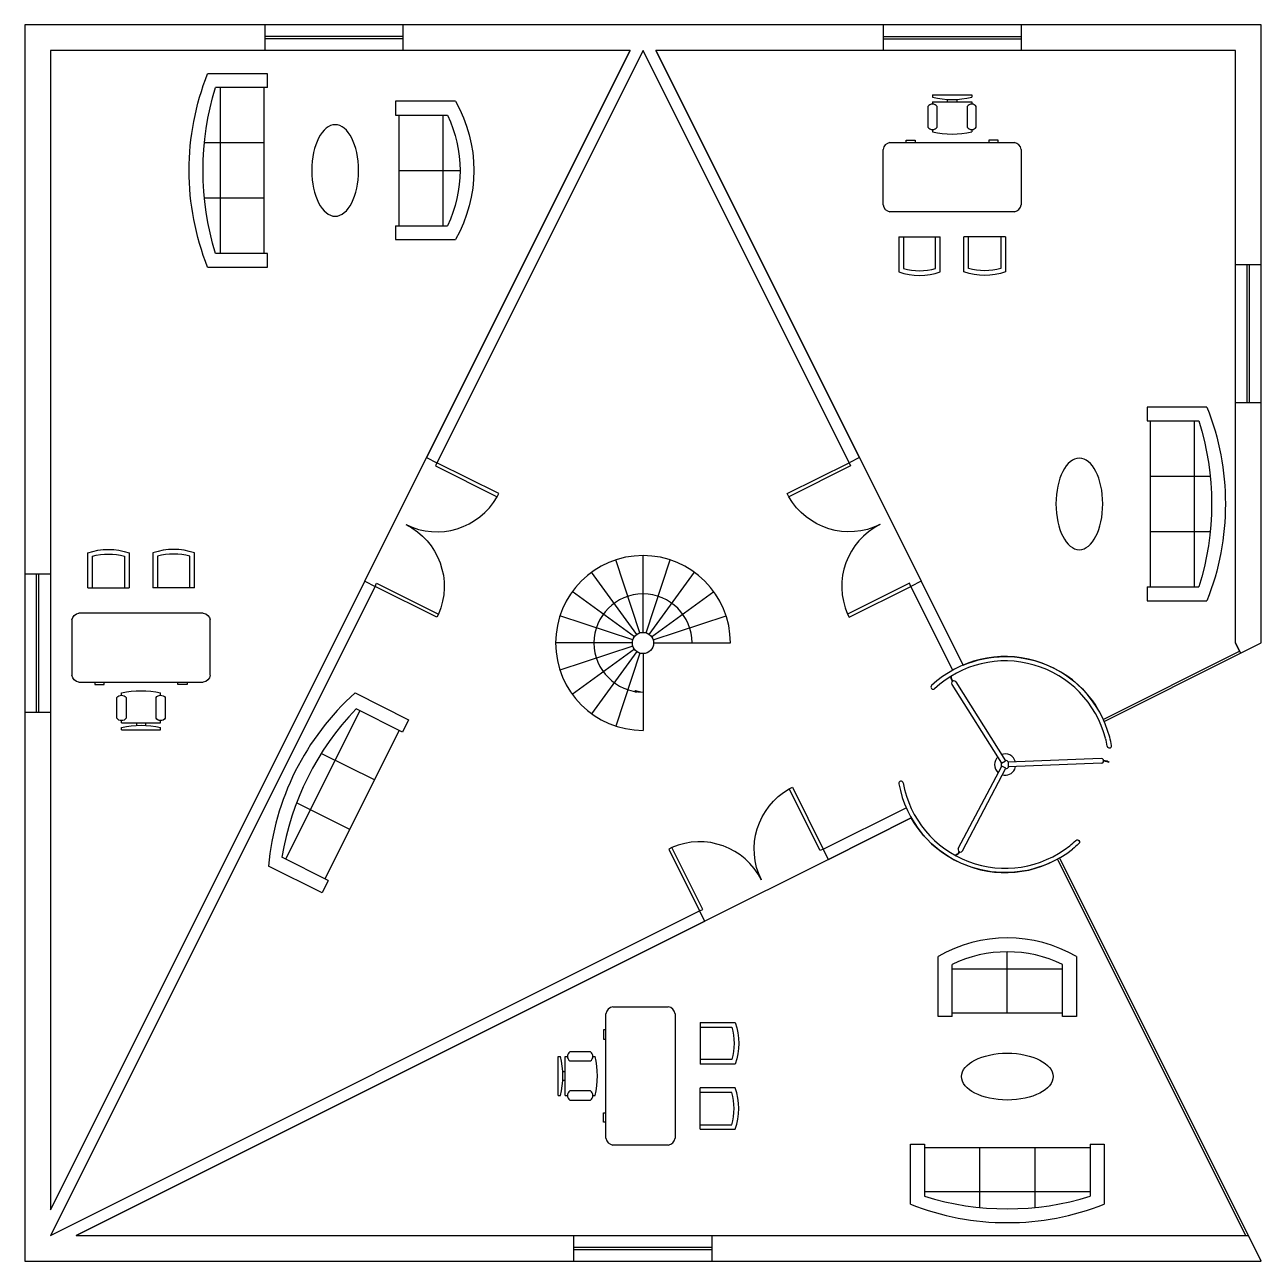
# Model space of a CAD drawing. Header units: inches. Extents: x 0 to 537, y 0 to 537.
import ezdxf

# ---------------------------------------------------------------- set-up
doc = ezdxf.new("R2010")
doc.units = ezdxf.units.IN
doc.header["$MEASUREMENT"] = 0
for name, color, linetype, lineweight in [('Area', 6, 'Continuous', 30), ('Furniture', 140, 'Continuous', 30), ('Glass', 160, 'Continuous', 30), ('Stair', 40, 'Continuous', 30), ('Wall', 1, 'Continuous', 30)]:
    doc.layers.add(name, color=color, linetype=linetype, lineweight=lineweight)
doc.layers.add('Door', color=114, linetype='Continuous')

# ---------------------------------------------------------------- blocks, each defined once
blk = doc.blocks.new('RevolvingDoor')
at = {"layer": 'Door'}
for p, q in [((-15.68, 38.73), (-1.4, 0.86)), ((-14.67, 40.1), (-15.44, 39.8)), ((-15.29, 42.32, 0), (-15.11, 42.26, 0)), ((-13.79, 39.44), (0.49, 1.57)), ((-1.4, 0.86), (0.49, 1.57)), ((1.44, 0.79), (1.12, -1.21)), ((41.38, -5.79), (1.44, 0.79)), ((-27.27, -31.66), (-1.6, -0.36)), ((-25.7, -32.94), (-0.04, -1.64)), ((-0.04, -1.64), (-1.6, -0.36)), ((41.05, -7.78), (1.12, -1.21)), ((42.06, -7.34), (42.19, -6.53)), ((44.3, -7.92, 0), (44.16, -8.05, 0)), ((-29.01, -34.4, 0), (-29.05, -34.22, 0)), ((-27.39, -32.75), (-26.75, -33.28))]:
    blk.add_line(p, q, dxfattribs=at)
for points in [[(-21.56, 39.49, 1), (-22.45, 41.14, 0.019515), (-25.6, 39.28)], [(21.56, 39.49, -1), (22.45, 41.14, -0.019515), (25.6, 39.28)]]:
    blk.add_lwpolyline(points, format="xyb", dxfattribs=at)
for centre, radius, start, end in [((-0.01, 0), 46.87, 123.0904, 241.3861), ((0, 0.01), 45, 123.1076, 241.3736), ((-0.13, -0.08), 45, 118.4328, 122.9048), ((-14.73, 39.09), 1.01, 134.8674, 200.6506), ((-14.73, 39.09), 1.01, 20.6506, 86.4338), ((0.13, -0.08), 45, 57.0952, 61.5672), ((0, 0.01), 45, 298.6264, 56.8924), ((0.01, 0), 46.87, 298.6139, 56.9096), ((0, 0), 4.62, 173.015, 218.015), ((0, 0), 4.62, 123.2862, 173.015), ((0, 0), 1.8, 144.7899, 196.5113), ((0, 0), 4.62, 83.015, 98.015), ((0, 0), 1.8, 24.7899, 76.5113), ((0, 0), 4.62, 3.2862, 83.015), ((0, 0), 4.62, 243.2862, 288.2862), ((0, 0), 1.8, 264.7899, 316.5113), ((0, 0), 4.62, 288.2862, 338.015), ((41.22, -6.79), 1.01, 260.6506, 326.4338), ((41.22, -6.79), 1.01, 14.8674, 80.6506), ((-26.49, -32.3), 1.01, 140.6506, 206.4338), ((-26.49, -32.3), 1.01, 254.8674, 320.6506), ((-22.01, -40.32), 0.937, 241.5672, 61.5672), ((22.01, -40.32), 0.937, 118.4328, 298.4328)]:
    blk.add_arc(centre, radius, start, end, dxfattribs=at)
for points, knots in [([(-15.15, 39.92, 0), (-15.16, 39.95, 0), (-15.17, 39.99, 0), (-15.33, 40.39, 0), (-15.45, 40.77, 0), (-15.49, 41.35, 0), (-15.47, 41.54, 0), (-15.41, 41.91, 0), (-15.36, 42.09, 0), (-15.3, 42.28, 0), (-15.3, 42.3, 0), (-15.29, 42.32, 0)], [0.454705, 0.454705, 0.454705, 0.454705, 0.561512, 0.561512, 1.684535, 1.684535, 2.21588, 2.21588, 2.747224, 2.747224, 2.807617, 2.807617, 2.807617, 2.807617]), ([(-14.97, 39.98, 0), (-15.16, 40.47, 0), (-15.4, 41.23, 0), (-15.2, 41.99, 0), (-15.11, 42.26, 0)], [0.451555, 0.451555, 0.451555, 0.451555, 1.962237, 2.807618, 2.807618, 2.807618, 2.807618]), ([(42.11, -7.03, 0), (42.63, -7.1, 0), (43.4, -7.28, 0), (43.96, -7.83, 0), (44.16, -8.05, 0)], [0.451555, 0.451555, 0.451555, 0.451555, 1.962237, 2.807618, 2.807618, 2.807618, 2.807618]), ([(42.14, -6.84, 0), (42.18, -6.85, 0), (42.22, -6.85, 0), (42.64, -6.92, 0), (43.03, -7.01, 0), (43.55, -7.26, 0), (43.71, -7.37, 0), (44, -7.6, 0), (44.13, -7.74, 0), (44.27, -7.89, 0), (44.28, -7.9, 0), (44.3, -7.92, 0)], [0.454705, 0.454705, 0.454705, 0.454705, 0.561512, 0.561512, 1.684535, 1.684535, 2.21588, 2.21588, 2.747224, 2.747224, 2.807617, 2.807617, 2.807617, 2.807617]), ([(-27.14, -32.95, 0), (-27.47, -33.36, 0), (-28.01, -33.95, 0), (-28.77, -34.16, 0), (-29.05, -34.22, 0)], [0.451555, 0.451555, 0.451555, 0.451555, 1.962237, 2.807618, 2.807618, 2.807618, 2.807618]), ([(-27, -33.07, 0), (-27.02, -33.1, 0), (-27.04, -33.13, 0), (-27.32, -33.47, 0), (-27.59, -33.76, 0), (-28.07, -34.08, 0), (-28.24, -34.17, 0), (-28.59, -34.3, 0), (-28.77, -34.35, 0), (-28.97, -34.39, 0), (-28.99, -34.4, 0), (-29.01, -34.4, 0)], [0.454705, 0.454705, 0.454705, 0.454705, 0.561512, 0.561512, 1.684535, 1.684535, 2.21588, 2.21588, 2.747224, 2.747224, 2.807617, 2.807617, 2.807617, 2.807617])]:
    blk.add_open_spline(points, degree=3, knots=knots, dxfattribs=at)
blk = doc.blocks.new('Door')
blk.add_lwpolyline([(0, 0), (1.5, 0), (1.5, 30), (0, 30)], close=True)
blk.add_arc((-0.07, -0.03), 30.07, 0.0552, 87.0072)
blk = doc.blocks.new('Sofa - Roundback 7 ft.')
at = {"linetype": 'Continuous'}
for p, q in [((-12.00002, -32.4421), (-12.00003, -6.5971)), ((11.99997, -32.4421), (11.99998, -6.5971)), ((-36.000027, -34), (-36.000027, -11.4696)), ((-35.999844, -13.3819), (35.9998, -13.3819)), ((35.99998, -34), (35.99998, -11.4696)), ((-36.000027, -32.4421), (35.99998, -32.4421))]:
    blk.add_line(p, q, dxfattribs=at)
for points in [[(-36.000027, -34), (-42.000027, -34), (-42.000027, -8)], [(41.99998, -8), (41.99998, -34), (35.99998, -34)]]:
    blk.add_lwpolyline(points, dxfattribs=at)
for centre, radius, start, end in [((0, -114.25), 114.25, 68.43141, 111.5686), ((-0.00001, -127.1968), 121.1968, 72.72033, 107.2797)]:
    blk.add_arc(centre, radius, start, end, dxfattribs=at)
blk = doc.blocks.new('Chair - Desk')
at = {"linetype": 'Continuous'}
for p, q in [((-8.5, 0), (-8.5, -1)), ((-8.5, 0), (8.5, 0)), ((8.5, 0), (8.5, -1)), ((-10.5, -5), (-10.5, -14)), ((-8.5, -3), (-8.5, -4)), ((-8.5, -3), (8.5, -3)), ((-6.5, -14), (-6.5, -5)), ((-2, -3), (-2, -1.9355)), ((2, -1.9576), (2, -3)), ((6.5, -5), (6.5, -14)), ((8.5, -3), (8.5, -4)), ((10.5, -14), (10.5, -5)), ((-8.5, -15), (-8.5, -16)), ((8.5, -15), (8.5, -16))]:
    blk.add_line(p, q, dxfattribs=at)
for centre, radius, start, end in [((-8.5, -6.5), 2.5, 36.8699, 143.1301), ((0, 34.625), 36.625, 256.5803, 283.4197), ((8.5, -6.5), 2.5, 36.8699, 143.1301), ((-8.5, -12.5), 2.5, 216.8699, 323.1301), ((0, 19.625), 36.625, 256.5803, 283.4197), ((8.5, -12.5), 2.5, 216.8699, 323.1301)]:
    blk.add_arc(centre, radius, start, end, dxfattribs=at)
blk = doc.blocks.new('Desk')
at = {"linetype": 'Continuous'}
for p, q in [((-26.999995, 0), (26.999995, 0)), ((-29.999995, -27), (-29.999995, -3)), ((29.999995, -3), (29.999995, -27)), ((26.999995, -30), (-26.999995, -30)), ((-20.000005, -30), (-20.000005, -31)), ((-20.000005, -31), (-16.000005, -31)), ((-16.000005, -31), (-16.000005, -30)), ((15.999995, -31), (15.999995, -30)), ((19.999995, -31), (15.999995, -31)), ((19.999995, -30), (19.999995, -31))]:
    blk.add_line(p, q, dxfattribs=at)
for centre, start, end in [((-26.499995, -3.5), 98.1301, 171.8699), ((26.499995, -3.5), 8.130102, 81.8699), ((-26.499995, -26.5), 188.1301, 261.8699), ((26.499995, -26.5), 278.1301, 351.8699)]:
    blk.add_arc(centre, 3.535534, start, end, dxfattribs=at)
blk = doc.blocks.new('Seat')
for p, q in [((-9, 15.21), (-9, 0)), ((-7, 13.74), (-7, 0)), ((7, 0), (7, 13.74)), ((9, 0), (9, 15.21)), ((9, 0), (-9, 0))]:
    blk.add_line(p, q)
for radius, start, end in [(27.75, 71.0754, 108.9246), (25.75, 74.2259, 105.7741)]:
    blk.add_arc((0, -11.04), radius, start, end)
blk = doc.blocks.new('Sofa - Roundback Loveseat 5 ft.')
at = {"linetype": 'Continuous'}
for p, q in [((0, -32.44198), (0, -5.99998)), ((-24, -33.99998), (-24, -11.46958)), ((-23.9998, -13.38178), (23.99986, -13.38178)), ((24.00004, -33.99998), (24.00004, -11.46958)), ((-24, -32.44198), (24.00004, -32.44198))]:
    blk.add_line(p, q, dxfattribs=at)
for points in [[(-24, -33.99998), (-30, -33.99998), (-30, -7.99998)], [(30.00004, -7.99998), (30.00004, -33.99998), (24.00004, -33.99998)]]:
    blk.add_lwpolyline(points, dxfattribs=at)
for centre, radius, start, end in [((0, -60.24998), 60.24998, 60.13715, 119.8628), ((0, -61.38438), 55.38444, 64.32083, 115.6792)]:
    blk.add_arc(centre, radius, start, end, dxfattribs=at)

msp = doc.modelspace()

# ---------------------------------------------------------------- linework, layer by layer
at = {"layer": 'Area'}
msp.add_lwpolyline([(262.74, 525.47), (11.18, 525.47), (11.18, 22.36), (147.58, 295.16), (174.41, 348.83)], close=True, dxfattribs=at)
for points in [[(525.47, 525.47), (273.92, 525.47), (362.24, 348.83), (389.08, 295.16), (407.29, 258.74, -0.404916), (468.1, 235.17), (527.26, 264.75), (525.47, 268.33)], [(448.26, 174.56, -0.411145), (384.78, 192.39), (348.83, 174.41), (295.16, 147.58), (22.36, 11.18), (529.95, 11.18)]]:
    msp.add_lwpolyline(points, format="xyb", close=True, dxfattribs=at)
at = {"layer": 'Furniture', "extrusion": (0, 0, -1)}
for centre, major_axis in [((134.75, 473.41), (0, -19.87)), ((457.71, 328.7), (0, 19.87))]:
    msp.add_ellipse(centre, major_axis=major_axis, ratio=0.511392, dxfattribs=at)
at = {"layer": 'Furniture'}
msp.add_ellipse((426.44, 80.15), major_axis=(-19.87, 0), ratio=0.511392, dxfattribs=at)
at = {"layer": 'Glass'}
for p, q in [((164.16, 531.57), (104.16, 531.57)), ((372.49, 531.57), (432.49, 531.57)), ((164.16, 530.57), (104.16, 530.57)), ((372.49, 530.57), (432.49, 530.57)), ((530.57, 372.49), (530.57, 432.49)), ((531.57, 372.49), (531.57, 432.49)), ((5.09, 238.33), (5.09, 298.33)), ((6.09, 238.33), (6.09, 298.33)), ((468.06, 235.15), (527.26, 264.75)), ((468.51, 234.25), (527.71, 263.86)), ((529.95, 11.18), (448.23, 174.61)), ((531.07, 11.18), (449.13, 175.06)), ((238.33, 6.09), (298.33, 6.09)), ((238.33, 5.09), (298.33, 5.09))]:
    msp.add_line(p, q, dxfattribs=at)
at = {"layer": 'Stair'}
for p, q in [((268.33, 272.94), (268.33, 306.27)), ((266.9, 272.72), (256.6, 304.42)), ((269.75, 272.72), (280.05, 304.42)), ((265.61, 272.06), (246.02, 299.03)), ((271.04, 272.06), (290.63, 299.03)), ((264.59, 271.04), (237.63, 290.63)), ((272.06, 271.04), (299.03, 290.63)), ((263.94, 269.75), (232.24, 280.05)), ((272.72, 269.75), (304.42, 280.05)), ((263.71, 268.33), (230.38, 268.33)), ((263.94, 266.9), (232.24, 256.6)), ((264.59, 265.61), (237.63, 246.02)), ((265.61, 264.59), (246.02, 237.63)), ((266.9, 263.94), (256.6, 232.24)), ((268.33, 263.71), (268.33, 230.38)), ((272.94, 268.33), (306.27, 268.33))]:
    msp.add_line(p, q, dxfattribs=at)
msp.add_arc((268.33, 268.33), 37.95, 0, 270, dxfattribs=at)
at = {"layer": 'Stair', "color": 7}
msp.add_arc((268.33, 268.33), 21.28, 0, 270, dxfattribs=at)
msp.add_solid([(264.79, 247.96), (268.33, 247.05), (264.69, 246.76)], dxfattribs=at)
at = {"layer": 'Wall'}
for p, q in [((536.66, 536.66), (0, 536.66)), ((0, 536.66), (0, 0)), ((104.16, 536.66), (104.16, 525.47)), ((164.16, 536.66), (164.16, 525.47)), ((372.49, 536.66), (372.49, 525.47)), ((432.49, 536.66), (432.49, 525.47)), ((536.66, 268.33), (536.66, 536.66)), ((262.74, 525.47), (174.41, 348.83)), ((268.33, 525.47), (178.89, 346.59)), ((357.77, 346.59), (268.33, 525.47)), ((362.24, 348.83), (273.92, 525.47)), ((536.66, 432.49), (525.47, 432.49)), ((536.66, 372.49), (525.47, 372.49)), ((174.41, 348.83), (178.89, 346.59)), ((362.24, 348.83), (357.77, 346.59)), ((0, 298.33), (11.18, 298.33)), ((389.08, 295.16), (384.6, 292.92)), ((407.29, 258.74), (389.08, 295.16)), ((147.58, 295.16), (11.18, 22.36)), ((152.05, 292.92), (11.18, 11.18)), ((147.58, 295.16), (152.05, 292.92)), ((402.82, 256.5), (384.6, 292.92)), ((525.47, 268.33), (527.71, 263.86)), ((527.71, 263.86), (536.66, 268.33)), ((0, 238.33), (11.18, 238.33)), ((346.59, 178.89), (382.54, 196.86)), ((348.83, 174.41), (384.78, 192.39)), ((348.83, 174.41), (346.59, 178.89)), ((11.18, 11.18), (292.92, 152.05)), ((295.16, 147.58), (292.92, 152.05)), ((22.36, 11.18), (295.16, 147.58)), ((238.33, 0), (238.33, 11.18)), ((298.33, 0), (298.33, 11.18)), ((536.66, 0), (531.07, 11.18)), ((0, 0), (536.66, 0))]:
    msp.add_line(p, q, dxfattribs=at)
for points in [[(262.74, 525.47), (11.18, 525.47), (11.18, 22.36)], [(525.47, 268.33), (525.47, 525.47), (273.92, 525.47)], [(22.36, 11.18), (531.07, 11.18)]]:
    msp.add_lwpolyline(points, dxfattribs=at)
msp.add_lwpolyline([(11.18, 11.18), (11.18, 11.18)], close=True, dxfattribs=at)
msp.add_circle((268.33, 268.33), 4.62, dxfattribs=at)

# ---------------------------------------------------------------- block references
at = {"layer": 'Door'}
for name, p, xscale, yscale, zscale, rotation in [('Door', (178.89, 346.59), 0.9999979999999999, 0.9999979999999999, 0.9999979999999999, 243.4349488229212), ('Door', (357.77, 346.59), -0.9999979999999999, 0.999998, 0.999998, 116.565051177075), ('Door', (152.05, 292.92), -0.999998, 0.999998, 0.999998, 243.4349488229211), ('Door', (384.6, 292.92), 0.999998, 0.999998, 0.999998, 116.565051177075), ('RevolvingDoor', (425.52, 215.56), 0.999998, 0.999998, 0.999998, 251.565051177078), ('Door', (346.59, 178.89), -0.999998, 0.999998, 0.999998, 26.56505117707619), ('Door', (292.92, 152.05), 0.999998, 0.999998, 0.999998, 26.56505117707648)]:
    msp.add_blockref(name, p, dxfattribs=dict(at, xscale=xscale, yscale=yscale, zscale=zscale, rotation=rotation))
at = {"layer": 'Furniture', "yscale": 0.999998, "zscale": 0.999998}
for name, p, xscale, rotation in [('Sofa - Roundback 7 ft.', (71.37, 473.41), -0.999998, 90), ('Sofa - Roundback Loveseat 5 ft.', (194.91, 473.41), -0.999998, 270), ('Desk', (402.49, 455.5), 0.999998, 180), ('Seat', (388.34, 444.58), 0.999998, 180), ('Seat', (416.64, 444.58), -0.999998, 180), ('Sofa - Roundback 7 ft.', (521.09, 328.7), -0.999998, 270.0000000000001), ('Chair - Desk', (50.49, 230.64), -0.999998, 180), ('Sofa - Roundback 7 ft.', (117.43, 212.65), 0.999998, 63.43494882292206), ('Desk', (282.25, 80.43), 0.999998, 270), ('Seat', (293.16, 94.58), -0.999998, 270), ('Chair - Desk', (231.56, 80.43), 0.999998, 89.99999999999999), ('Seat', (293.16, 66.28), 0.999998, 270), ('Sofa - Roundback 7 ft.', (426.44, 16.76), 0.999998, 179.9999999999999)]:
    msp.add_blockref(name, p, dxfattribs=dict(at, xscale=xscale, rotation=rotation))
for name, p, xscale in [('Chair - Desk', (402.49, 506.19), 0.999998), ('Seat', (36.34, 292.24), -0.999998), ('Seat', (64.64, 292.24), 0.999998), ('Desk', (50.49, 281.33), -0.999998), ('Sofa - Roundback Loveseat 5 ft.', (426.44, 140.3), 0.999998)]:
    msp.add_blockref(name, p, dxfattribs=dict(at, xscale=xscale))

doc.saveas('drawing.dxf')
